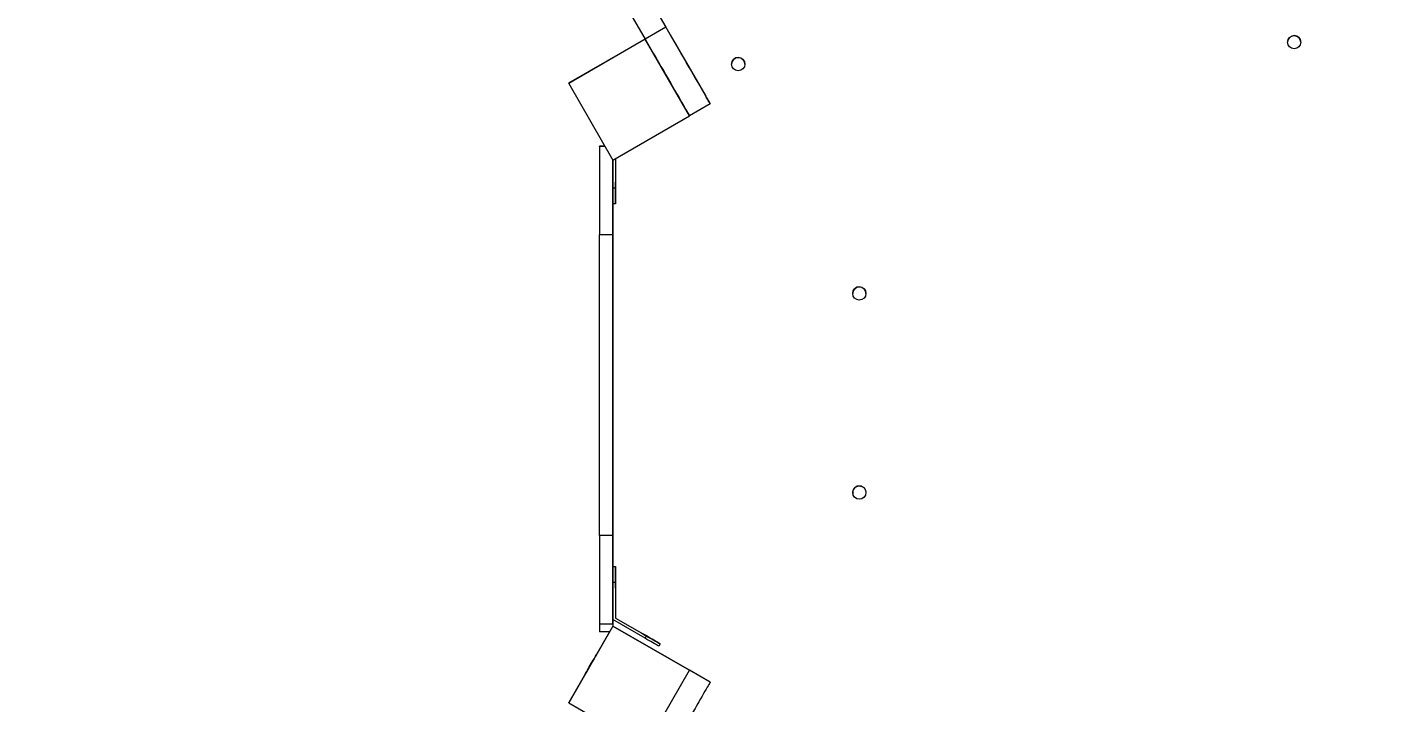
# Model space of a CAD drawing. Header units: millimetres. Extents: x -10881 to 8954, y -8695 to 5624.
# Drawn here: x 1421 to 2961, y -223 to 540 of the extents above; entities that cross this region are included whole.
import ezdxf

# ---------------------------------------------------------------- set-up
doc = ezdxf.new("R2010")
doc.units = ezdxf.units.MM
for name, color, linetype in [('DIKOM_ОБЪЕКТ', 7, 'Continuous'), ('DIKOM_РАЗМЕР_ЗОНА', 7, 'Continuous'), ('DIKOM_РАЗМЕР_ОБЪЕКТА', 7, 'Continuous')]:
    doc.layers.add(name, color=color, linetype=linetype)
doc.styles.add('style1', font='arial.ttf', dxfattribs={"width": 0.8})
doc.dimstyles.new('1-50', dxfattribs={"dimtxt": 300, "dimasz": 200, "dimexe": 100, "dimexo": 0, "dimgap": 100, "dimtad": 1, "dimtxsty": 'style1', "dimcen": 200, "dimclrd": 7, "dimclre": 7, "dimclrt": 7, "dimadec": 1, "dimazin": 2, "dimtfac": 1, "dimtmove": 0, "dimatfit": 2, "dimfxl": 0, "dimlwd": 25, "dimlwe": 18, "dimarcsym": 0})

# ---------------------------------------------------------------- blocks, each defined once
blk = doc.blocks.new('*D10')
at = {"layer": 'Defpoints', "color": 0, "transparency": 16777216}
for p in [(-7152.7, 2730.8), (7385.2, 911.3), (7385.2, -7693.8)]:
    blk.add_point(p, dxfattribs=at)
at = {"layer": 'DIKOM_РАЗМЕР_ОБЪЕКТА', "color": 7, "lineweight": 18, "transparency": 16777216}
for p, q in [((-7152.7, 2730.8), (-7152.7, -7793.8)), ((7385.2, 911.3), (7385.2, -7793.8))]:
    blk.add_line(p, q, dxfattribs=at)
at = {"layer": 'DIKOM_РАЗМЕР_ОБЪЕКТА', "color": 7, "lineweight": 25, "transparency": 16777216}
blk.add_line((-6952.7, -7693.8), (7185.2, -7693.8), dxfattribs=at)
at = {"layer": 'DIKOM_РАЗМЕР_ОБЪЕКТА', "color": 7, "transparency": 16777216}
for points in [[(-6952.7, -7660.4), (-6952.7, -7727.1), (-7152.7, -7693.8)], [(7185.2, -7660.4), (7185.2, -7727.1), (7385.2, -7693.8)]]:
    blk.add_solid(points, dxfattribs=at)
at = {"layer": 'DIKOM_РАЗМЕР_ОБЪЕКТА', "color": 7, "transparency": 16777216, "insert": (116.2, -7440.6), "char_height": 300, "attachment_point": 5, "style": 'style1'}
blk.add_mtext('14500', dxfattribs=at)
blk = doc.blocks.new('*D12')
at = {"layer": 'Defpoints', "color": 0, "transparency": 16777216}
for p in [(-9113.3, 3014), (8954.2, 2756.5), (8954.2, -8594.5)]:
    blk.add_point(p, dxfattribs=at)
at = {"layer": 'DIKOM_РАЗМЕР_ЗОНА', "color": 7, "lineweight": 18, "transparency": 16777216}
for p, q in [((-9113.3, 3014), (-9113.3, -8694.5)), ((8954.2, 2756.5), (8954.2, -8694.5))]:
    blk.add_line(p, q, dxfattribs=at)
at = {"layer": 'DIKOM_РАЗМЕР_ЗОНА', "color": 7, "lineweight": 25, "transparency": 16777216}
blk.add_line((-8913.3, -8594.5), (8754.2, -8594.5), dxfattribs=at)
at = {"layer": 'DIKOM_РАЗМЕР_ЗОНА', "color": 7, "transparency": 16777216}
for points in [[(-8913.3, -8561.2), (-8913.3, -8627.8), (-9113.3, -8594.5)], [(8754.2, -8561.2), (8754.2, -8627.8), (8954.2, -8594.5)]]:
    blk.add_solid(points, dxfattribs=at)
at = {"layer": 'DIKOM_РАЗМЕР_ЗОНА', "color": 7, "transparency": 16777216, "insert": (-79.6, -8341.3), "char_height": 300, "attachment_point": 5, "style": 'style1'}
blk.add_mtext('18000', dxfattribs=at)

msp = doc.modelspace()

# ---------------------------------------------------------------- linework, layer by layer
at = {"layer": 'DIKOM_ОБЪЕКТ', "color": 7, "linetype": 'Continuous', "lineweight": 15}
for p, q in [((2116.781, 586.661), (2143.574, 540.255)), ((2093.399, 573.161), (2120.191, 526.755)), ((2143.574, 540.255), (2120.191, 526.755)), ((2120.066, 526.971), (2033.468, 476.974)), ((2120.209, 526.722), (2033.607, 476.722)), ((2120.156, 526.817), (2120.155, 526.816)), ((2120.156, 526.815), (2120.155, 526.816)), ((2120.155, 526.816), (2120.156, 526.816)), ((2120.209, 526.722), (2120.191, 526.755)), ((2170.209, 440.12), (2120.209, 526.722)), ((2148.544, 531.65), (2188.544, 462.368)), ((2846.729, 523.462), (2846.729, 523.462)), ((2861.728, 523.308), (2861.728, 523.308)), ((2217.853, 498.707), (2217.853, 498.707)), ((2232.852, 498.553), (2232.852, 498.553)), ((2033.607, 476.722), (2033.468, 476.974)), ((2033.607, 476.722), (2083.607, 390.12)), ((2193.568, 453.664), (2170.185, 440.164)), ((2193.544, 453.706), (2193.568, 453.664)), ((2083.607, 390.12), (2170.209, 440.12)), ((2170.209, 440.12), (2170.185, 440.164)), ((2068.555, 405.655), (2068.557, 405.727)), ((2074.637, 405.655), (2068.555, 405.655)), ((2074.596, 405.727), (2068.557, 405.727)), ((2083.556, 358.66), (2083.556, 390.208)), ((2086.556, 391.822), (2086.556, 358.66)), ((2086.556, 391.822), (2086.556, 358.665)), ((2086.557, 391.823), (2086.557, 358.717)), ((2086.557, 391.823), (2086.557, 358.722)), ((2083.556, 358.66), (2086.556, 358.66)), ((2086.556, 358.717), (2086.557, 358.717)), ((2086.556, 340.662), (2083.556, 340.662)), ((2083.561, 340.662), (2083.561, -69.28)), ((2083.563, 340.662), (2083.563, -69.28)), ((2086.557, 340.72), (2086.556, 340.72)), ((2083.555, 305.641), (2068.555, 305.641)), ((2068.555, -34.359), (2068.555, 305.641)), ((2083.555, -34.359), (2083.555, 305.641)), ((2083.557, 305.741), (2083.557, -34.259)), ((2083.557, 296.737), (2083.557, -43.263)), ((2083.557, 296.737), (2083.557, 296.737)), ((2083.556, 285.666), (2083.557, 285.716)), ((2354.827, 239.462), (2354.827, 239.462)), ((2369.826, 239.308), (2369.826, 239.308)), ((2083.556, 185.666), (2083.557, 185.716)), ((2083.557, 185.716), (2083.556, 185.716)), ((2083.556, 85.666), (2083.557, 85.716)), ((2368.87, 17.901), (2368.87, 17.901)), ((2355.776, 10.583), (2355.776, 10.583)), ((2083.556, -14.334), (2083.557, -14.284)), ((2083.557, -14.284), (2083.556, -14.284)), ((2083.555, -34.359), (2068.555, -34.359)), ((2083.557, -43.263), (2083.557, -43.263)), ((2083.556, -69.338), (2086.556, -69.338)), ((2083.557, -69.338), (2083.557, -69.28)), ((2083.557, -69.28), (2086.557, -69.28)), ((2086.556, -87.34), (2083.556, -87.34)), ((2083.556, -129.34), (2083.556, -87.34)), ((2086.556, -87.335), (2086.556, -127.603)), ((2086.556, -87.34), (2086.556, -127.608)), ((2086.557, -87.278), (2086.557, -127.545)), ((2086.557, -87.283), (2086.557, -127.551)), ((2083.561, -136.647), (2033.561, -223.25)), ((2083.555, -134.345), (2068.555, -134.345)), ((2083.557, -134.273), (2083.555, -134.345)), ((2119.929, -150.34), (2083.556, -129.34)), ((2083.558, -136.586), (2083.558, -136.573)), ((2083.558, -136.573), (2083.561, -136.575)), ((2083.561, -129.344), (2083.561, -136.583)), ((2083.563, -136.585), (2083.561, -136.583)), ((2083.561, -136.647), (2083.562, -136.584)), ((2170.163, -186.647), (2083.561, -136.647)), ((2083.563, -129.344), (2083.563, -136.585)), ((2083.563, -136.585), (2170.165, -186.585)), ((2086.556, -127.608), (2086.556, -127.603)), ((2086.556, -127.603), (2121.429, -147.737)), ((2086.556, -127.608), (2121.429, -147.742)), ((2086.557, -127.551), (2086.557, -127.545)), ((2086.557, -127.545), (2121.43, -147.679)), ((2086.557, -127.551), (2121.43, -147.685)), ((2079.657, -143.249), (2033.564, -223.084)), ((2079.712, -143.249), (2068.558, -143.249)), ((2119.929, -150.34), (2121.429, -147.742)), ((2121.407, -147.724), (2121.43, -147.685)), ((2137.017, -156.74), (2135.517, -159.338)), ((2137.018, -156.682), (2136.993, -156.726)), ((2120.163, -273.25), (2170.163, -186.647)), ((2170.163, -186.584), (2170.162, -186.587)), ((2170.165, -186.585), (2170.163, -186.588)), ((2170.163, -186.647), (2170.164, -186.589)), ((2170.163, -186.637), (2170.164, -186.593)), ((2193.546, -200.137), (2170.163, -186.637)), ((2193.547, -200.093), (2170.164, -186.593)), ((2193.546, -200.137), (2193.547, -200.093)), ((2033.561, -223.25), (2033.564, -223.084)), ((2033.561, -223.25), (2120.163, -273.25))]:
    msp.add_line(p, q, dxfattribs=at)
at = {"layer": 'DIKOM_ОБЪЕКТ', "color": 7, "linetype": 'Continuous', "lineweight": 15, "flags": 128}
for points in [[(2143.574, 540.255), (2146.593, 535.026), (2149.601, 529.817), (2152.586, 524.645), (2155.539, 519.53), (2158.449, 514.491), (2161.304, 509.546), (2164.094, 504.713), (2166.809, 500.01), (2169.44, 495.454), (2171.976, 491.061), (2174.408, 486.848), (2176.728, 482.83), (2178.927, 479.021), (2180.997, 475.436), (2182.931, 472.087), (2184.72, 468.987), (2186.36, 466.148), (2187.843, 463.578), (2189.165, 461.289), (2190.321, 459.287), (2191.306, 457.582), (2192.116, 456.178), (2192.75, 455.08), (2193.204, 454.294), (2193.477, 453.821), (2193.568, 453.664)], [(2120.191, 526.755), (2123.21, 521.526), (2126.218, 516.317), (2129.204, 511.145), (2132.157, 506.03), (2135.066, 500.991), (2137.921, 496.046), (2140.711, 491.213), (2143.427, 486.51), (2146.057, 481.954), (2148.593, 477.561), (2151.026, 473.348), (2153.346, 469.33), (2155.545, 465.521), (2157.615, 461.936), (2159.548, 458.587), (2161.338, 455.487), (2162.977, 452.648), (2164.461, 450.078), (2165.783, 447.789), (2166.938, 445.787), (2167.923, 444.082), (2168.734, 442.678), (2169.367, 441.58), (2169.821, 440.794), (2170.094, 440.321), (2170.185, 440.164)], [(2166.55, 500.462), (2166.639, 500.308), (2166.897, 499.86), (2167.303, 499.157), (2167.819, 498.263), (2168.4, 497.256), (2168.995, 496.226), (2169.55, 495.265), (2170.016, 494.458), (2170.352, 493.876), (2170.527, 493.572), (2170.527, 493.572), (2170.352, 493.877), (2170.016, 494.459), (2169.55, 495.266), (2168.995, 496.227), (2168.4, 497.257), (2167.819, 498.264), (2167.303, 499.158), (2166.897, 499.86), (2166.639, 500.308), (2166.55, 500.462)], [(2166.568, 500.429), (2166.657, 500.275), (2166.915, 499.827), (2167.321, 499.124), (2167.837, 498.23), (2168.419, 497.223), (2169.013, 496.194), (2169.568, 495.232), (2170.034, 494.425), (2170.37, 493.844), (2170.545, 493.539), (2170.545, 493.54), (2170.37, 493.844), (2170.034, 494.426), (2169.568, 495.233), (2169.013, 496.194), (2168.418, 497.224), (2167.837, 498.231), (2167.321, 499.125), (2166.915, 499.827), (2166.657, 500.275), (2166.568, 500.429)], [(2193.544, 453.706), (2193.448, 453.873), (2193.163, 454.366), (2192.701, 455.166), (2192.079, 456.244), (2191.322, 457.556), (2190.457, 459.053), (2189.519, 460.678), (2188.544, 462.368)], [(2068.555, 405.655), (2068.555, 405.472), (2068.555, 404.924), (2068.555, 404.014), (2068.555, 402.746), (2068.555, 401.123), (2068.555, 399.152), (2068.555, 396.839), (2068.555, 394.194), (2068.555, 391.226), (2068.555, 387.945), (2068.555, 384.364), (2068.555, 380.497), (2068.555, 376.355), (2068.555, 371.956), (2068.555, 367.316), (2068.555, 362.45), (2068.555, 357.376), (2068.555, 352.115), (2068.555, 346.683), (2068.555, 341.102), (2068.555, 335.392), (2068.555, 329.573), (2068.555, 323.666), (2068.555, 317.694), (2068.555, 311.678), (2068.555, 305.641)], [(2083.555, 390.209), (2083.555, 387.945), (2083.555, 384.364), (2083.555, 380.497), (2083.555, 376.355), (2083.555, 371.956), (2083.555, 367.316), (2083.555, 362.45), (2083.555, 357.376), (2083.555, 352.115), (2083.555, 346.683), (2083.555, 341.102), (2083.555, 335.392), (2083.555, 329.573), (2083.555, 323.666), (2083.555, 317.694), (2083.555, 311.678), (2083.555, 305.641)], [(2083.556, 340.662), (2083.556, 340.845), (2083.556, 341.391), (2083.556, 342.288), (2083.556, 343.518), (2083.556, 345.057), (2083.556, 346.873), (2083.556, 348.928), (2083.556, 351.182), (2083.556, 353.589), (2083.556, 356.098), (2083.556, 358.66)], [(2086.556, 360.663), (2086.556, 361.931), (2086.556, 363.096), (2086.556, 364.064), (2086.556, 364.756), (2086.556, 365.116), (2086.556, 365.116), (2086.556, 364.755), (2086.556, 364.063), (2086.556, 363.095), (2086.556, 361.929), (2086.556, 360.662), (2086.556, 359.394), (2086.556, 358.229), (2086.556, 357.261), (2086.556, 356.569), (2086.556, 356.208), (2086.556, 356.208), (2086.556, 356.569), (2086.556, 357.262), (2086.556, 358.23), (2086.556, 359.395), (2086.556, 360.663)], [(2086.556, 340.662), (2086.556, 340.846), (2086.556, 341.392), (2086.556, 342.29), (2086.556, 343.521), (2086.556, 345.06), (2086.556, 346.877), (2086.556, 348.933), (2086.556, 351.187), (2086.556, 353.594), (2086.556, 356.103), (2086.556, 358.665)], [(2086.556, 358.66), (2086.556, 356.098), (2086.556, 353.589), (2086.556, 351.182), (2086.556, 348.928), (2086.556, 346.873), (2086.556, 345.057), (2086.556, 343.518), (2086.556, 342.288), (2086.556, 341.391), (2086.556, 340.845), (2086.556, 340.662)], [(2086.557, 360.721), (2086.557, 361.988), (2086.557, 363.153), (2086.557, 364.121), (2086.557, 364.813), (2086.557, 365.174), (2086.557, 365.174), (2086.557, 364.813), (2086.557, 364.12), (2086.557, 363.152), (2086.557, 361.987), (2086.557, 360.719), (2086.557, 359.451), (2086.557, 358.286), (2086.557, 357.319), (2086.557, 356.626), (2086.557, 356.266), (2086.557, 356.266), (2086.557, 356.627), (2086.557, 357.319), (2086.557, 358.288), (2086.557, 359.453), (2086.557, 360.721)], [(2086.557, 340.72), (2086.557, 340.903), (2086.557, 341.45), (2086.557, 342.348), (2086.557, 343.579), (2086.557, 345.118), (2086.557, 346.934), (2086.557, 348.991), (2086.557, 351.245), (2086.557, 353.651), (2086.557, 356.161), (2086.557, 358.722)], [(2086.557, 358.717), (2086.557, 356.156), (2086.557, 353.646), (2086.557, 351.24), (2086.557, 348.986), (2086.557, 346.93), (2086.557, 345.115), (2086.557, 343.576), (2086.557, 342.345), (2086.557, 341.448), (2086.557, 340.903), (2086.557, 340.72)], [(2083.557, 340.662), (2083.557, 337.779), (2083.557, 332.198), (2083.557, 326.488), (2083.557, 320.669), (2083.557, 314.763), (2083.557, 308.791), (2083.557, 302.775), (2083.557, 296.737)], [(2083.557, 305.741), (2083.557, 311.779), (2083.557, 317.795), (2083.557, 323.767), (2083.557, 329.673), (2083.557, 335.491), (2083.557, 340.662)], [(2083.556, 285.666), (2083.556, 285.485), (2083.556, 284.945), (2083.556, 284.051), (2083.556, 282.807), (2083.556, 281.224), (2083.556, 279.313), (2083.556, 277.087), (2083.556, 274.563), (2083.556, 271.759), (2083.556, 268.694), (2083.556, 265.392), (2083.556, 261.875), (2083.556, 258.17), (2083.556, 254.302), (2083.556, 250.3), (2083.556, 246.193), (2083.556, 242.01), (2083.556, 237.781), (2083.556, 233.537), (2083.556, 229.308), (2083.556, 225.125), (2083.556, 221.018), (2083.556, 217.016), (2083.556, 213.149), (2083.556, 209.444), (2083.556, 205.928), (2083.556, 202.627), (2083.556, 199.563), (2083.556, 196.76), (2083.556, 194.236), (2083.556, 192.012), (2083.556, 190.101), (2083.556, 188.52), (2083.556, 187.277), (2083.556, 186.384), (2083.556, 185.845), (2083.556, 185.666)], [(2083.557, 185.716), (2083.557, 185.897), (2083.557, 186.437), (2083.557, 187.331), (2083.557, 188.575), (2083.557, 190.158), (2083.557, 192.069), (2083.557, 194.295), (2083.557, 196.819), (2083.557, 199.623), (2083.557, 202.688), (2083.557, 205.99), (2083.557, 209.507), (2083.557, 213.212), (2083.557, 217.08), (2083.557, 221.082), (2083.557, 225.189), (2083.557, 229.373), (2083.557, 233.601), (2083.557, 237.846), (2083.557, 242.074), (2083.557, 246.257), (2083.557, 250.364), (2083.557, 254.366), (2083.557, 258.233), (2083.557, 261.938), (2083.557, 265.454), (2083.557, 268.755), (2083.557, 271.819), (2083.557, 274.623), (2083.557, 277.146), (2083.557, 279.37), (2083.557, 281.281), (2083.557, 282.863), (2083.557, 284.105), (2083.557, 284.998), (2083.557, 285.537), (2083.557, 285.716)], [(2083.558, 184.76), (2083.558, 186.602), (2083.558, 188.882), (2083.558, 191.473), (2083.558, 194.357), (2083.558, 197.517), (2083.558, 200.93), (2083.558, 204.577), (2083.558, 208.432), (2083.558, 212.47), (2083.558, 216.666), (2083.558, 220.993), (2083.558, 225.421), (2083.558, 229.923), (2083.558, 234.47), (2083.558, 239.031), (2083.558, 243.578), (2083.558, 248.08), (2083.558, 252.509), (2083.558, 256.836), (2083.558, 261.033), (2083.558, 265.072), (2083.558, 268.928), (2083.558, 272.575), (2083.558, 275.989), (2083.558, 279.149), (2083.558, 282.035), (2083.558, 284.626), (2083.558, 286.908), (2083.558, 288.754)], [(2083.556, 85.666), (2083.556, 85.485), (2083.556, 84.945), (2083.556, 84.051), (2083.556, 82.807), (2083.556, 81.224), (2083.556, 79.313), (2083.556, 77.087), (2083.556, 74.563), (2083.556, 71.759), (2083.556, 68.694), (2083.556, 65.392), (2083.556, 61.875), (2083.556, 58.17), (2083.556, 54.302), (2083.556, 50.3), (2083.556, 46.193), (2083.556, 42.01), (2083.556, 37.781), (2083.556, 33.537), (2083.556, 29.308), (2083.556, 25.125), (2083.556, 21.018), (2083.556, 17.016), (2083.556, 13.149), (2083.556, 9.444), (2083.556, 5.928), (2083.556, 2.627), (2083.556, -0.437), (2083.556, -3.24), (2083.556, -5.764), (2083.556, -7.988), (2083.556, -9.899), (2083.556, -11.48), (2083.556, -12.723), (2083.556, -13.616), (2083.556, -14.155), (2083.556, -14.334)], [(2083.557, -14.284), (2083.557, -14.103), (2083.557, -13.563), (2083.557, -12.669), (2083.557, -11.425), (2083.557, -9.842), (2083.557, -7.931), (2083.557, -5.705), (2083.557, -3.181), (2083.557, -0.377), (2083.557, 2.688), (2083.557, 5.99), (2083.557, 9.507), (2083.557, 13.213), (2083.557, 17.08), (2083.557, 21.082), (2083.557, 25.189), (2083.557, 29.373), (2083.557, 33.601), (2083.557, 37.846), (2083.557, 42.074), (2083.557, 46.257), (2083.557, 50.364), (2083.557, 54.366), (2083.557, 58.233), (2083.557, 61.938), (2083.557, 65.454), (2083.557, 68.755), (2083.557, 71.819), (2083.557, 74.623), (2083.557, 77.146), (2083.557, 79.37), (2083.557, 81.281), (2083.557, 82.863), (2083.557, 84.105), (2083.557, 84.998), (2083.557, 85.537), (2083.557, 85.716)], [(2083.558, 68.748), (2083.558, 66.908), (2083.558, 64.626), (2083.558, 62.035), (2083.558, 59.149), (2083.558, 55.989), (2083.558, 52.575), (2083.558, 48.928), (2083.558, 45.072), (2083.558, 41.033), (2083.558, 36.836), (2083.558, 32.509), (2083.558, 28.08), (2083.558, 23.578), (2083.558, 19.031), (2083.558, 14.47), (2083.558, 9.923), (2083.558, 5.421), (2083.558, 0.993), (2083.558, -3.334), (2083.558, -7.53), (2083.558, -11.568), (2083.558, -15.423), (2083.558, -19.07), (2083.558, -22.483), (2083.558, -25.643), (2083.558, -28.527), (2083.558, -31.118), (2083.558, -33.398), (2083.558, -35.233)], [(2068.555, -34.359), (2068.555, -40.397), (2068.555, -46.413), (2068.555, -52.385), (2068.555, -58.291), (2068.555, -64.109), (2068.555, -69.819), (2068.555, -75.399), (2068.555, -80.83), (2068.555, -86.091), (2068.555, -91.163), (2068.555, -96.028), (2068.555, -100.668), (2068.555, -105.066), (2068.555, -109.206), (2068.555, -113.072), (2068.555, -116.652), (2068.555, -119.931), (2068.555, -122.897), (2068.555, -125.541), (2068.555, -127.852), (2068.555, -129.821), (2068.555, -131.443), (2068.555, -132.71), (2068.555, -133.618), (2068.555, -134.163), (2068.555, -134.345)], [(2083.555, -34.359), (2083.555, -40.397), (2083.555, -46.413), (2083.555, -52.385), (2083.555, -58.291), (2083.555, -64.109), (2083.555, -69.819), (2083.555, -75.399), (2083.555, -80.83), (2083.555, -86.091), (2083.555, -91.163), (2083.555, -96.028), (2083.555, -100.668), (2083.555, -105.066), (2083.555, -109.206), (2083.555, -113.072), (2083.555, -116.652), (2083.555, -119.931), (2083.555, -122.897), (2083.555, -125.541), (2083.555, -127.852), (2083.555, -129.821), (2083.555, -131.443), (2083.555, -132.71), (2083.555, -133.618), (2083.555, -134.163), (2083.555, -134.345)], [(2083.557, -69.28), (2083.557, -64.009), (2083.557, -58.191), (2083.557, -52.284), (2083.557, -46.312), (2083.557, -40.296), (2083.557, -34.259)], [(2083.557, -43.263), (2083.557, -49.301), (2083.557, -55.317), (2083.557, -61.288), (2083.557, -67.194), (2083.557, -69.28)], [(2083.556, -87.34), (2083.556, -84.779), (2083.556, -82.269), (2083.556, -79.863), (2083.556, -77.608), (2083.556, -75.552), (2083.556, -73.736), (2083.556, -72.197), (2083.556, -70.965), (2083.556, -70.068), (2083.556, -69.521), (2083.556, -69.338)], [(2086.556, -69.338), (2086.556, -69.521), (2086.556, -70.068), (2086.556, -70.965), (2086.556, -72.197), (2086.556, -73.736), (2086.556, -75.552), (2086.556, -77.608), (2086.556, -79.863), (2086.556, -82.269), (2086.556, -84.779), (2086.556, -87.34)], [(2086.556, -87.335), (2086.556, -84.774), (2086.556, -82.264), (2086.556, -79.858), (2086.556, -77.604), (2086.556, -75.548), (2086.556, -73.733), (2086.556, -72.194), (2086.556, -70.963), (2086.556, -70.066), (2086.556, -69.521), (2086.556, -69.338)], [(2086.556, -84.838), (2086.556, -85.02), (2086.556, -85.552), (2086.556, -86.391), (2086.556, -87.469), (2086.556, -88.698), (2086.556, -89.979), (2086.556, -91.208), (2086.556, -92.285), (2086.556, -93.124), (2086.556, -93.656), (2086.556, -93.838), (2086.556, -93.655), (2086.556, -93.123), (2086.556, -92.284), (2086.556, -91.207), (2086.556, -89.978), (2086.556, -88.697), (2086.556, -87.468), (2086.556, -86.39), (2086.556, -85.552), (2086.556, -85.02), (2086.556, -84.838)], [(2086.557, -84.78), (2086.557, -84.963), (2086.557, -85.495), (2086.557, -86.334), (2086.557, -87.411), (2086.557, -88.64), (2086.557, -89.921), (2086.557, -91.15), (2086.557, -92.228), (2086.557, -93.066), (2086.557, -93.598), (2086.557, -93.78), (2086.557, -93.598), (2086.557, -93.065), (2086.557, -92.227), (2086.557, -91.149), (2086.557, -89.92), (2086.557, -88.639), (2086.557, -87.41), (2086.557, -86.333), (2086.557, -85.494), (2086.557, -84.962), (2086.557, -84.78)], [(2068.557, -134.345), (2068.557, -134.445), (2068.558, -136.756), (2068.558, -138.725), (2068.558, -140.346), (2068.558, -141.613), (2068.558, -142.521), (2068.558, -143.067), (2068.558, -143.249)], [(2083.557, -129.283), (2083.557, -131.801), (2083.557, -134.445), (2083.558, -136.591)], [(2083.557, -134.273), (2083.557, -134.09), (2083.557, -133.542), (2083.557, -132.632), (2083.557, -131.364), (2083.557, -129.741), (2083.557, -129.341)], [(2119.697, -146.739), (2118.599, -146.105), (2117.59, -145.523), (2116.751, -145.039), (2116.152, -144.693), (2115.839, -144.513), (2115.839, -144.513), (2116.152, -144.693), (2116.751, -145.04), (2117.59, -145.524), (2118.599, -146.106), (2119.697, -146.74), (2120.795, -147.374), (2121.804, -147.957), (2122.642, -148.441), (2123.242, -148.787), (2123.554, -148.967), (2123.554, -148.967), (2123.242, -148.786), (2122.642, -148.44), (2121.804, -147.956), (2120.795, -147.373), (2119.697, -146.739)], [(2119.698, -146.681), (2118.6, -146.048), (2117.591, -145.465), (2116.753, -144.981), (2116.153, -144.635), (2115.84, -144.455), (2115.84, -144.455), (2116.153, -144.636), (2116.753, -144.982), (2117.591, -145.466), (2118.6, -146.049), (2119.698, -146.683), (2120.796, -147.317), (2121.805, -147.899), (2122.643, -148.383), (2123.243, -148.729), (2123.555, -148.909), (2123.555, -148.909), (2123.243, -148.728), (2122.643, -148.382), (2121.805, -147.898), (2120.796, -147.315), (2119.698, -146.681)], [(2135.517, -159.338), (2135.358, -159.247), (2134.886, -158.974), (2134.108, -158.526), (2133.043, -157.91), (2131.71, -157.141), (2130.137, -156.233), (2128.356, -155.206), (2126.404, -154.079), (2124.32, -152.876), (2122.147, -151.621), (2119.929, -150.34)], [(2137.017, -156.74), (2136.858, -156.648), (2136.386, -156.374), (2135.608, -155.925), (2134.543, -155.31), (2133.21, -154.54), (2131.637, -153.631), (2129.856, -152.603), (2127.904, -151.476), (2125.821, -150.273), (2123.647, -149.018), (2121.429, -147.737)], [(2121.429, -147.742), (2123.647, -149.023), (2125.82, -150.278), (2127.904, -151.481), (2129.856, -152.608), (2131.637, -153.635), (2133.21, -154.543), (2134.543, -155.312), (2135.608, -155.927), (2136.386, -156.376), (2136.858, -156.648), (2137.017, -156.74)], [(2137.018, -156.682), (2136.86, -156.59), (2136.387, -156.317), (2135.61, -155.868), (2134.544, -155.252), (2133.211, -154.482), (2131.638, -153.574), (2129.858, -152.546), (2127.906, -151.418), (2125.822, -150.215), (2123.648, -148.96), (2121.43, -147.679)], [(2121.43, -147.685), (2123.648, -148.965), (2125.822, -150.22), (2127.906, -151.423), (2129.858, -152.55), (2131.638, -153.578), (2133.211, -154.486), (2134.544, -155.255), (2135.61, -155.87), (2136.387, -156.318), (2136.86, -156.591), (2137.018, -156.682)], [(2051.812, -191.578), (2051.904, -191.419), (2052.178, -190.945), (2052.626, -190.17), (2053.235, -189.114), (2053.99, -187.806), (2054.87, -186.282), (2055.851, -184.584), (2056.905, -182.758), (2058.005, -180.853), (2059.119, -178.923), (2060.219, -177.018), (2061.273, -175.192), (2062.254, -173.493), (2063.134, -171.969), (2063.889, -170.662), (2064.498, -169.605), (2064.946, -168.83), (2065.22, -168.355), (2065.312, -168.196), (2065.22, -168.355), (2064.946, -168.829), (2064.498, -169.604), (2063.889, -170.66), (2063.134, -171.968), (2062.254, -173.492), (2061.273, -175.19), (2060.219, -177.016), (2059.119, -178.921), (2058.005, -180.852), (2056.905, -182.756), (2055.851, -184.583), (2054.87, -186.281), (2053.99, -187.805), (2053.235, -189.113), (2052.626, -190.169), (2052.178, -190.945), (2051.904, -191.419), (2051.812, -191.578)], [(2056.064, -184.116), (2056.157, -183.956), (2056.428, -183.486), (2056.858, -182.742), (2057.414, -181.779), (2058.055, -180.668), (2058.735, -179.491), (2059.401, -178.336), (2060.006, -177.289), (2060.503, -176.427), (2060.857, -175.815), (2061.041, -175.496), (2061.041, -175.496), (2060.857, -175.814), (2060.503, -176.427), (2060.006, -177.289), (2059.401, -178.336), (2058.735, -179.49), (2058.055, -180.667), (2057.414, -181.778), (2056.858, -182.741), (2056.428, -183.486), (2056.157, -183.956), (2056.064, -184.116)], [(2193.546, -200.137), (2193.454, -200.297), (2193.176, -200.778), (2192.715, -201.577), (2192.072, -202.691), (2191.25, -204.117), (2190.25, -205.848), (2189.078, -207.878), (2187.738, -210.201), (2186.233, -212.807), (2184.571, -215.686), (2182.757, -218.829), (2180.798, -222.222), (2178.7, -225.855), (2176.473, -229.713), (2174.124, -233.783), (2171.662, -238.048)]]:
    msp.add_lwpolyline(points, dxfattribs=at)
at = {"layer": 'DIKOM_ОБЪЕКТ', "color": 7, "linetype": 'Continuous', "lineweight": 15}
for centre in [(2854.229, 523.385), (2225.353, 498.63), (2362.326, 239.385), (2362.323, 14.242)]:
    msp.add_circle(centre, 7.5, dxfattribs=at)
for centre, start, end in [((2854.229, 523.385), 359.412837, 179.412836), ((2225.353, 498.63), 359.412837, 179.412836), ((2362.326, 239.385), 359.412837, 179.412836), ((2362.323, 14.242), 29.202991, 209.202991)]:
    msp.add_arc(centre, 7.5, start, end, dxfattribs=at)

# ---------------------------------------------------------------- dimensions: what is measured, and where the dimension line sits
at = {"layer": 'DIKOM_РАЗМЕР_ЗОНА'}
dim = msp.add_linear_dim(base=(8954.2, -8594.513), p1=(-9113.319, 3014.045), p2=(8954.2, 2756.48), text='18000', dimstyle='1-50', dxfattribs=at)
dim.commit()
dim.dimension.update_dxf_attribs({"geometry": '*D12', "text_midpoint": (-79.559, -8594.513), "dimtype": 160})
at = {"layer": 'DIKOM_РАЗМЕР_ОБЪЕКТА'}
dim = msp.add_linear_dim(base=(7385.217, -7693.766), p1=(-7152.73, 2730.795), p2=(7385.217, 911.281), text='14500', dimstyle='1-50', dxfattribs=at)
dim.commit()
dim.dimension.update_dxf_attribs({"geometry": '*D10', "text_midpoint": (116.244, -7693.766), "dimtype": 160})

doc.saveas('drawing.dxf')
